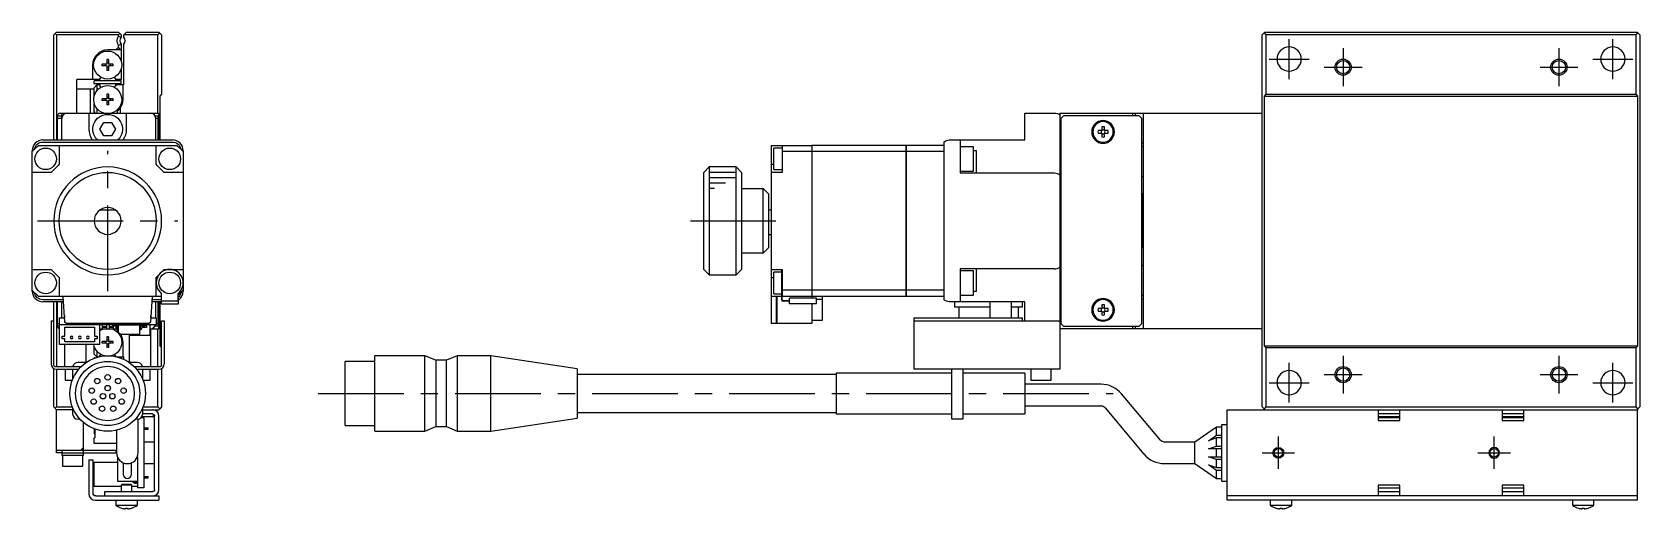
# Model space of a CAD drawing. Extents: x -1 to 626, y -8 to 214.
# Drawn here: x 328 to 626, y 68 to 156.4 of the extents above; entities that cross this region are included whole.
import ezdxf

# ---------------------------------------------------------------- set-up
doc = ezdxf.new("R2010")
doc.units = 0
doc.header["$LTSCALE"] = 0.5
doc.linetypes.add('CENTER', pattern=[50.8, 31.75, -6.35, 6.35, -6.35])
for name, color, linetype in [('MSM_CENTER', 1, 'CENTER'), ('MSM_CONTINUOUS', 7, 'CONTINUOUS'), ('MSM_NARROW', 5, 'CONTINUOUS')]:
    doc.layers.add(name, color=color, linetype=linetype)

msp = doc.modelspace()

# ---------------------------------------------------------------- linework, layer by layer
at = {"layer": 'MSM_CENTER'}
for p, q in [((561, 147.69), (561, 155.09)), ((621, 147.69), (621, 155.09)), ((571, 153.39), (571, 146.39)), ((611, 153.39), (611, 146.39)), ((557.3, 151.39), (564.7, 151.39)), ((567.5, 149.89), (574.5, 149.89)), ((607.5, 149.89), (614.5, 149.89)), ((617.3, 151.39), (624.7, 151.39)), ((342, 108.39), (342, 134.39)), ((329, 121.39), (355, 121.39)), ((450, 121.39), (468, 121.39)), ((571, 96.39), (571, 89.39)), ((611, 96.39), (611, 89.39)), ((561, 87.69), (561, 95.09)), ((567.5, 92.89), (574.5, 92.89)), ((607.5, 92.89), (614.5, 92.89)), ((621, 87.69), (621, 95.09)), ((557.3, 91.39), (564.7, 91.39)), ((617.3, 91.39), (624.7, 91.39)), ((381, 89.39), (528.36, 89.39)), ((559, 75.39), (559, 81.39)), ((599, 75.39), (599, 81.39)), ((556, 78.39), (562, 78.39)), ((596, 78.39), (602, 78.39))]:
    msp.add_line(p, q, dxfattribs=at)
at = {"layer": 'MSM_CONTINUOUS'}
for p, q in [((332, 155.89), (332.5, 156.39)), ((332, 136.39), (332, 155.89)), ((332.25, 156.14), (332.5, 155.89)), ((332.5, 156.39), (344, 156.39)), ((344, 155.89), (332.5, 155.89)), ((332.5, 155.89), (332.5, 136.39)), ((344.25, 156.14), (344, 156.39)), ((344, 155.89), (344.25, 156.14)), ((344, 155.62), (344, 155.89)), ((344, 155.62), (344.5, 155.45)), ((344.25, 156.14), (344.5, 155.89)), ((344.5, 155.89), (344.5, 155.45)), ((345.5, 156.39), (345, 155.89)), ((351.3, 155.89), (345, 155.89)), ((345, 155.45), (345, 155.89)), ((345.5, 156.39), (351.5, 156.39)), ((351.3, 155.89), (351.65, 156.24)), ((351.3, 141.39), (351.3, 155.89)), ((352, 155.89), (351.5, 156.39)), ((352, 155.89), (352, 144.89)), ((556, 155.89), (556.35, 156.24)), ((556, 86.89), (556, 155.89)), ((556.35, 156.24), (556.5, 156.39)), ((556.35, 156.24), (556.7, 155.89)), ((556.5, 156.39), (625.5, 156.39)), ((625.3, 155.89), (556.7, 155.89)), ((556.7, 155.89), (556.7, 144.89)), ((625.3, 155.89), (625.65, 156.24)), ((625.3, 144.89), (625.3, 155.89)), ((625.5, 156.39), (625.65, 156.24)), ((625.65, 156.24), (626, 155.89)), ((626, 155.89), (626, 86.89)), ((344.5, 153.09), (342, 153.09)), ((344, 153.59), (343.5, 153.09)), ((344, 153.96), (344.5, 154.13)), ((344, 153.59), (344, 153.96)), ((344.35, 153.09), (344, 153.59)), ((344.5, 154.13), (344.5, 151)), ((345, 146.59), (345, 154.13)), ((339.2, 150.29), (339.2, 147.59)), ((341, 150.14), (341, 150.43)), ((341.79, 150.43), (341, 150.43)), ((341.79, 150.14), (341, 150.14)), ((341.53, 150.43), (341.53, 150.14)), ((342.14, 151.29), (341.85, 151.29)), ((341.85, 151.29), (341.85, 150.49)), ((342.14, 150.76), (341.85, 150.76)), ((341.85, 150.08), (341.85, 149.29)), ((341.85, 149.82), (342.14, 149.82)), ((342.14, 149.29), (341.85, 149.29)), ((342.14, 151.29), (342.14, 150.49)), ((342.14, 150.08), (342.14, 149.29)), ((343, 150.43), (342.2, 150.43)), ((343, 150.14), (342.2, 150.14)), ((342.47, 150.43), (342.47, 150.14)), ((343, 150.14), (343, 150.43)), ((344.5, 149.57), (344.5, 147.59)), ((340.45, 147.59), (336.3, 147.59)), ((336.3, 141.39), (336.3, 147.59)), ((344.5, 147.39), (339.5, 147.39)), ((339.5, 146.79), (339.5, 147.39)), ((344.5, 146.79), (339.5, 146.79)), ((340, 146.59), (339.5, 146.09)), ((339.5, 144.6), (339.5, 146.09)), ((340, 146.59), (340, 145.55)), ((340.45, 146.59), (340, 146.59)), ((340.6, 147.85), (340.45, 147.59)), ((340.45, 146.59), (340.58, 146.36)), ((343.55, 147.59), (343.4, 147.85)), ((343.55, 146.59), (343.42, 146.36)), ((344.5, 147.59), (343.55, 147.59)), ((345, 146.59), (343.55, 146.59)), ((344.5, 146.79), (344.5, 147.39)), ((344.8, 146.59), (344.8, 143.89)), ((339.5, 145.84), (336.3, 145.84)), ((338.8, 141.39), (338.8, 145.84)), ((339.5, 141.39), (339.5, 143.17)), ((341, 143.74), (341, 144.03)), ((341.79, 144.03), (341, 144.03)), ((341.79, 143.74), (341, 143.74)), ((341.53, 144.03), (341.53, 143.74)), ((342.14, 144.89), (341.85, 144.89)), ((341.85, 144.89), (341.85, 144.09)), ((342.14, 144.36), (341.85, 144.36)), ((341.85, 143.68), (341.85, 142.89)), ((341.85, 143.42), (342.14, 143.42)), ((342.14, 144.89), (342.14, 144.09)), ((342.14, 143.68), (342.14, 142.89)), ((343, 144.03), (342.2, 144.03)), ((343, 143.74), (342.2, 143.74)), ((342.47, 144.03), (342.47, 143.74)), ((343, 143.74), (343, 144.03)), ((352, 144.89), (351.65, 144.54)), ((351.65, 144.54), (351.65, 136.39)), ((556.7, 144.89), (556.35, 144.54)), ((556.35, 144.54), (556.35, 98.24)), ((556.35, 144.54), (625.65, 144.54)), ((556.7, 144.89), (625.3, 144.89)), ((625.65, 144.54), (625.3, 144.89)), ((625.65, 98.24), (625.65, 144.54)), ((333, 141.39), (332.5, 140.89)), ((332.7, 140.89), (333.5, 140.89)), ((332.7, 136.39), (332.7, 140.89)), ((333.5, 140.39), (332.7, 140.39)), ((333, 141.39), (351.5, 141.39)), ((333.5, 140.39), (333.5, 141.39)), ((333.5, 136.39), (333.5, 140.39)), ((338.5, 141.39), (338.5, 138.39)), ((339.5, 141.59), (339.7, 141.39)), ((340, 142.23), (340, 141.39)), ((342.14, 142.89), (341.85, 142.89)), ((343.8, 141.39), (343.8, 141.74)), ((344.3, 142.29), (344.3, 141.39)), ((345.5, 138.39), (345.5, 141.39)), ((350.5, 141.19), (350.5, 141.39)), ((350.77, 140.89), (351.3, 140.89)), ((351.3, 140.39), (350.9, 140.39)), ((350.9, 136.39), (350.9, 140.39)), ((351.3, 140.89), (351.3, 136.39)), ((351.5, 136.39), (351.5, 141.39)), ((512, 136.39), (512, 141.39)), ((512, 141.39), (517.5, 141.39)), ((518.5, 141.39), (518.5, 93.89)), ((518.5, 141.39), (556, 141.39)), ((519.2, 140.89), (518.7, 140.39)), ((518.7, 140.39), (518.7, 102.39)), ((533.2, 140.89), (519.2, 140.89)), ((532, 140.89), (532, 141.39)), ((532.5, 140.89), (532.5, 141.39)), ((533.7, 140.39), (533.2, 140.89)), ((533.7, 102.39), (533.7, 140.39)), ((534, 101.39), (534, 141.39)), ((340.56, 138.39), (341.28, 139.64)), ((341.28, 137.14), (340.56, 138.39)), ((341.28, 139.64), (342.72, 139.64)), ((342.72, 137.14), (341.28, 137.14)), ((342.72, 139.64), (343.44, 138.39)), ((343.44, 138.39), (342.72, 137.14)), ((526.26, 138.13), (525.58, 138.13)), ((525.58, 137.65), (526.26, 137.65)), ((526.26, 138.81), (526.26, 138.13)), ((526.26, 137.65), (526.26, 136.97)), ((526.74, 138.13), (526.74, 138.81)), ((527.42, 138.13), (526.74, 138.13)), ((526.74, 136.97), (526.74, 137.65)), ((526.74, 137.65), (527.42, 137.65)), ((328, 108.39), (328, 134.39)), ((329.15, 135.39), (354.85, 135.39)), ((330, 136.39), (354, 136.39)), ((330, 136.01), (354, 136.01)), ((333, 135.39), (333, 131.89)), ((351, 131.89), (351, 135.39)), ((356, 134.39), (356, 108.39)), ((465, 135.39), (472.5, 135.39)), ((465, 135.39), (465, 102.39)), ((465.5, 130.89), (465.5, 134.89)), ((467, 134.89), (465.5, 134.89)), ((467, 135.39), (467, 130.39)), ((472.5, 134.23), (467, 134.23)), ((472.5, 135.39), (472.5, 107.09)), ((472.5, 135.38), (472.51, 135.38)), ((472.5, 134.23), (472.51, 134.23)), ((490, 135.39), (472.51, 135.39)), ((472.51, 135.39), (472.51, 107.09)), ((490, 134.23), (472.51, 134.23)), ((490, 107.39), (490, 135.39)), ((490, 135.38), (490.01, 135.38)), ((490, 134.23), (490.01, 134.23)), ((497, 135.39), (490.01, 135.39)), ((490.01, 135.39), (490.01, 107.39)), ((497, 134.23), (490.01, 134.23)), ((497, 136.01), (497, 106.77)), ((498, 136.39), (512, 136.39)), ((500, 136.39), (500, 130.29)), ((502.5, 135.14), (500, 135.14)), ((502.5, 130.64), (502.5, 135.14)), ((502.5, 134.47), (503, 134.47)), ((503, 134.47), (503, 130.29)), ((518.7, 135.89), (518.5, 135.89)), ((533.7, 135.89), (534, 135.89)), ((534, 135.14), (533.7, 135.14)), ((453.5, 131.39), (452.5, 130.39)), ((458.5, 131.39), (453.5, 131.39)), ((453.5, 131.39), (453.5, 111.39)), ((459.5, 130.39), (458.5, 131.39)), ((458.5, 111.39), (458.5, 131.39)), ((465, 131.89), (465.5, 131.89)), ((518.7, 131.39), (518.5, 131.39)), ((331.5, 130.39), (328, 130.39)), ((356, 130.39), (352.5, 130.39)), ((452.5, 112.39), (452.5, 130.39)), ((459.5, 130.39), (459.5, 112.39)), ((467, 130.39), (465, 130.39)), ((465.5, 130.89), (467, 130.89)), ((500, 130.64), (502.5, 130.64)), ((500, 130.29), (517.5, 130.29)), ((518.7, 130.39), (518.5, 130.39)), ((518.7, 128.89), (518.5, 128.89)), ((533.7, 129.64), (534, 129.64)), ((459.5, 127.39), (463.5, 127.39)), ((463.5, 115.39), (463.5, 127.39)), ((464.5, 126.39), (463.5, 127.39)), ((464.5, 126.39), (464.5, 116.39)), ((533.8, 126.39), (533.7, 126.39)), ((533.8, 116.39), (533.8, 126.39)), ((534, 126.19), (533.8, 126.39)), ((343.5, 123.39), (340.5, 123.39)), ((465, 123.39), (464.5, 123.39)), ((463.5, 115.39), (464.5, 116.39)), ((464.5, 118.89), (465, 118.89)), ((533.7, 116.39), (533.8, 116.39)), ((533.8, 116.39), (534, 116.59)), ((463.5, 115.39), (459.5, 115.39)), ((518.5, 113.89), (518.7, 113.89)), ((328, 112.39), (331.5, 112.39)), ((333, 110.89), (333, 107.39)), ((351, 107.39), (351, 110.89)), ((352.5, 112.39), (356, 112.39)), ((452.5, 112.39), (453.5, 111.39)), ((453.5, 111.39), (458.5, 111.39)), ((458.5, 111.39), (459.5, 112.39)), ((465, 112.39), (467, 112.39)), ((465, 110.89), (465.5, 110.89)), ((465.5, 107.89), (465.5, 111.89)), ((466.9, 111.89), (465.5, 111.89)), ((466.9, 112.39), (466.9, 106.79)), ((467, 112.39), (467, 109.89)), ((500, 112.49), (500, 106.39)), ((517.5, 112.49), (500, 112.49)), ((502.5, 112.14), (500, 112.14)), ((502.5, 107.64), (502.5, 112.14)), ((503, 112.49), (503, 108.31)), ((518.7, 112.39), (518.5, 112.39)), ((518.5, 111.39), (518.7, 111.39)), ((534, 113.14), (533.7, 113.14)), ((352, 107.39), (329.15, 107.39)), ((334.08, 102.67), (333.75, 107.39)), ((350.25, 107.39), (349.92, 102.67)), ((352, 106.49), (352, 107.89)), ((355, 107.89), (355, 106.49)), ((466.9, 107.39), (465, 107.39)), ((465.5, 107.89), (467, 107.89)), ((466, 102.39), (466, 107.39)), ((466.01, 107.39), (466.01, 102.39)), ((467, 109.89), (467, 108.54)), ((467, 109.89), (467, 107.39)), ((472.5, 108.54), (467, 108.54)), ((467, 107.53), (467, 107.89)), ((467, 106.79), (467, 107.53)), ((472.5, 107.39), (467, 107.39)), ((472.5, 108.55), (472.51, 108.55)), ((472.5, 107.4), (472.51, 107.4)), ((490, 108.54), (472.51, 108.54)), ((490, 107.39), (472.51, 107.39)), ((474.5, 102.99), (474.5, 107.39)), ((490, 108.55), (490.01, 108.55)), ((490, 107.4), (490.01, 107.4)), ((497, 108.54), (490.01, 108.54)), ((497, 107.39), (490.01, 107.39)), ((500, 107.64), (502.5, 107.64)), ((503, 108.31), (502.5, 108.31)), ((533.7, 107.64), (534, 107.64)), ((333.79, 106.77), (330, 106.77)), ((333.82, 106.39), (330, 106.39)), ((332, 102.89), (332, 106.39)), ((332.5, 106.39), (332.5, 94.39)), ((332.7, 101.89), (332.7, 106.39)), ((333.5, 103.39), (333.5, 106.39)), ((351.9, 106.39), (350.18, 106.39)), ((351.9, 106.77), (350.21, 106.77)), ((350.9, 103.39), (350.9, 106.39)), ((351.3, 106.39), (351.3, 101.89)), ((351.5, 101.39), (351.5, 106.39)), ((351.65, 106.39), (351.65, 98.24)), ((351.9, 107.09), (351.9, 105.99)), ((352, 107.09), (351.9, 107.09)), ((351.9, 105.99), (355.1, 105.99)), ((355, 106.49), (352, 106.49)), ((355.1, 107.09), (355, 107.09)), ((355.1, 105.99), (355.1, 107.09)), ((468.4, 106.59), (467.2, 106.59)), ((468.4, 106.49), (467.2, 106.49)), ((473.4, 107.09), (468.4, 107.09)), ((468.4, 105.99), (468.4, 107.09)), ((473.4, 105.99), (468.4, 105.99)), ((472.5, 105.99), (472.5, 102.39)), ((472.51, 105.99), (472.51, 103.39)), ((473.4, 105.99), (473.4, 107.09)), ((473.4, 106.89), (474.5, 106.89)), ((512, 106.39), (498, 106.39)), ((499, 105.39), (499, 106.39)), ((505.5, 105.39), (499, 105.39)), ((499.75, 105.39), (499.75, 103.39)), ((505.5, 106.39), (505.5, 103.39)), ((509.5, 103.39), (509.5, 106.39)), ((511.5, 105.39), (509.5, 105.39)), ((510.75, 105.39), (510.75, 103.39)), ((511.5, 106.39), (511.5, 105.39)), ((512, 102.89), (512, 106.39)), ((518.5, 106.89), (518.7, 106.89)), ((526.26, 105.13), (525.58, 105.13)), ((525.58, 104.65), (526.26, 104.65)), ((526.26, 105.81), (526.26, 105.13)), ((526.26, 104.65), (526.26, 103.97)), ((526.74, 105.13), (526.74, 105.81)), ((527.42, 105.13), (526.74, 105.13)), ((526.74, 103.97), (526.74, 104.65)), ((526.74, 104.65), (527.42, 104.65)), ((534, 106.89), (533.7, 106.89)), ((331.5, 102.89), (331.5, 94.89)), ((331.5, 102.89), (332, 102.89)), ((332, 94.59), (332, 102.89)), ((332.5, 101.89), (333, 101.39)), ((332.7, 102.39), (333, 102.39)), ((333.07, 101.89), (332.7, 101.89)), ((333, 103.39), (333, 102.19)), ((333, 103.39), (334.03, 103.39)), ((333, 102.19), (351, 102.19)), ((333, 101.39), (333.07, 101.39)), ((333.07, 98.49), (333.07, 102.19)), ((334, 103.81), (334, 103.39)), ((334.07, 101.69), (339.57, 101.69)), ((334.07, 100.04), (334.07, 101.69)), ((349.62, 102.39), (334.38, 102.39)), ((339.57, 101.69), (339.57, 100.04)), ((340.57, 98.49), (340.57, 102.19)), ((340.57, 101.39), (343.59, 101.39)), ((341, 102.19), (341, 101.39)), ((341.75, 101.76), (341, 101.76)), ((341.75, 101.64), (341, 101.64)), ((341.75, 102.19), (341.75, 101.39)), ((342.25, 102.19), (342.25, 101.39)), ((343, 101.76), (342.25, 101.76)), ((343, 101.64), (342.25, 101.64)), ((342.95, 101.96), (342.95, 102.19)), ((342.95, 101.96), (343.46, 101.96)), ((343, 101.96), (343, 101.39)), ((343.2, 101.96), (343.2, 102.19)), ((343.27, 101.96), (343.27, 102.19)), ((343.5, 102.19), (343.5, 102.19)), ((343.5, 101.95), (343.5, 101.39)), ((343.56, 101.76), (343.5, 101.76)), ((343.56, 101.64), (343.5, 101.64)), ((343.56, 101.86), (343.56, 101.53)), ((343.79, 101.53), (343.79, 101.86)), ((344, 101.76), (343.79, 101.76)), ((344, 101.64), (343.79, 101.64)), ((343.89, 101.43), (344, 101.43)), ((344, 100.73), (344, 101.99)), ((344.1, 102.09), (347.8, 102.09)), ((344.69, 102.19), (344.69, 102.09)), ((345.5, 102.19), (345.5, 102.09)), ((346.1, 102.19), (346.1, 102.09)), ((346.22, 102.19), (346.22, 102.09)), ((347.9, 101.99), (347.9, 100.41)), ((348.11, 101.64), (347.9, 101.64)), ((347.9, 101.43), (348.01, 101.43)), ((348.11, 101.53), (348.11, 101.86)), ((348.22, 102.19), (348.22, 102.1)), ((348.34, 101.86), (348.34, 101.53)), ((349.17, 101.64), (348.34, 101.64)), ((348.44, 101.96), (348.95, 101.96)), ((348.64, 102.19), (348.64, 101.96)), ((348.7, 102.19), (348.7, 101.96)), ((348.95, 102.19), (348.95, 101.96)), ((349.17, 102.19), (349.17, 101.64)), ((349.9, 100.19), (349.9, 102.19)), ((349.97, 103.39), (351, 103.39)), ((350, 103.39), (350, 103.81)), ((350, 101.39), (351.5, 101.39)), ((350, 94.39), (350, 101.39)), ((350.5, 101.39), (350.5, 101.59)), ((351.3, 101.89), (350.77, 101.89)), ((351, 103.39), (351, 102.19)), ((351, 102.39), (351.3, 102.39)), ((351.3, 94.39), (351.3, 101.39)), ((352, 94.59), (352, 102.89)), ((352, 102.89), (352.5, 102.89)), ((352.5, 102.89), (352.5, 94.89)), ((466, 102.39), (465, 102.39)), ((466, 102.4), (466.01, 102.4)), ((472.5, 102.39), (466.01, 102.39)), ((472.51, 103.39), (472.5, 103.39)), ((472.5, 102.99), (474.5, 102.99)), ((491.5, 93.89), (491.5, 103.39)), ((491.5, 103.39), (511.5, 103.39)), ((491.5, 102.89), (518.5, 102.89)), ((511.5, 103.39), (511.5, 102.89)), ((556, 101.39), (518.5, 101.39)), ((518.7, 102.39), (519.2, 101.89)), ((519.2, 101.89), (533.2, 101.89)), ((532, 101.39), (532, 101.89)), ((532.5, 101.39), (532.5, 101.89)), ((533.2, 101.89), (533.7, 102.39)), ((340.57, 98.49), (333.07, 98.49)), ((333.57, 99.54), (333.57, 100.04)), ((333.57, 100.04), (334.07, 100.04)), ((334.07, 99.54), (333.57, 99.54)), ((334, 98.49), (334, 94.39)), ((334.07, 98.99), (334.07, 99.54)), ((339.57, 98.99), (334.07, 98.99)), ((338, 95.14), (338, 98.49)), ((339.57, 100.04), (340.07, 100.04)), ((339.57, 99.54), (339.57, 98.99)), ((340.07, 99.54), (339.57, 99.54)), ((340.07, 100.04), (340.07, 99.54)), ((341, 98.74), (341, 99.03)), ((341.79, 99.03), (341, 99.03)), ((341.79, 98.74), (341, 98.74)), ((341.53, 99.03), (341.53, 98.74)), ((342.14, 99.89), (341.85, 99.89)), ((341.85, 99.89), (341.85, 99.09)), ((342.14, 99.36), (341.85, 99.36)), ((341.85, 98.68), (341.85, 97.89)), ((341.85, 98.42), (342.14, 98.42)), ((342.14, 99.89), (342.14, 99.09)), ((342.14, 98.68), (342.14, 97.89)), ((343, 99.03), (342.2, 99.03)), ((343, 98.74), (342.2, 98.74)), ((342.47, 99.03), (342.47, 98.74)), ((343, 98.74), (343, 99.03)), ((343.8, 101.03), (343.8, 101.21)), ((343.89, 101.2), (344, 101.2)), ((344.35, 100.34), (344.03, 100.66)), ((347.8, 100.31), (344.42, 100.31)), ((344.8, 98.89), (344.8, 96.19)), ((346, 100.31), (346, 95.14)), ((346.1, 100.31), (346.1, 100.19)), ((346.1, 100.19), (349.9, 100.19)), ((347.9, 101.2), (348.01, 101.2)), ((339.5, 96.69), (339.5, 98.17)), ((339.5, 96.69), (340, 96.19)), ((339.67, 95.99), (339.5, 95.99)), ((339.5, 95.93), (339.5, 95.99)), ((340, 97.23), (340, 96.19)), ((340, 96.19), (340.34, 96.19)), ((340.47, 96.22), (340.58, 96.41)), ((342.14, 97.89), (341.85, 97.89)), ((343.53, 96.22), (343.42, 96.41)), ((343.66, 96.19), (345, 96.19)), ((344.5, 95.99), (344.33, 95.99)), ((344.5, 95.93), (344.5, 95.99)), ((345, 95.71), (345, 96.19)), ((351.65, 98.24), (352, 97.89)), ((391.5, 82.39), (391.5, 96.39)), ((400.8, 96.39), (391.5, 96.39)), ((400.8, 82.39), (400.8, 96.39)), ((402.8, 95.54), (400.8, 96.39)), ((402.8, 95.54), (402.8, 83.24)), ((404.8, 95.54), (402.8, 95.54)), ((406.8, 96.39), (404.8, 95.54)), ((404.8, 83.24), (404.8, 95.54)), ((406.8, 96.39), (406.8, 82.39)), ((413, 96.39), (406.8, 96.39)), ((413, 82.39), (413, 96.39)), ((429, 93.96), (413, 96.39)), ((556.35, 98.24), (556.7, 97.89)), ((556.35, 98.24), (625.65, 98.24)), ((556.7, 97.89), (625.3, 97.89)), ((556.7, 97.89), (556.7, 86.89)), ((625.3, 97.89), (625.65, 98.24)), ((625.3, 86.89), (625.3, 97.89)), ((332, 86.89), (332, 94.02)), ((332.2, 94.39), (337.1, 94.39)), ((332.5, 93.89), (336.64, 93.89)), ((332.5, 93.89), (332.5, 86.89)), ((334.1, 93.89), (334.1, 91.89)), ((335.5, 93.89), (335.5, 91.99)), ((338.01, 95.14), (336.5, 95.14)), ((336.5, 93.72), (336.5, 93.89)), ((338.08, 95.19), (338, 95.19)), ((347.5, 95.14), (345.99, 95.14)), ((346.9, 94.39), (351.8, 94.39)), ((347.36, 93.89), (351.5, 93.89)), ((347.5, 93.89), (347.5, 93.72)), ((348.5, 91.99), (348.5, 93.89)), ((349.9, 91.89), (349.9, 93.89)), ((351.3, 86.89), (351.3, 93.89)), ((352, 94.02), (352, 86.89)), ((386, 83.44), (386, 95.34)), ((391.5, 95.34), (386, 95.34)), ((429, 93.96), (429, 84.82)), ((477, 92.89), (429, 92.89)), ((477, 93.14), (477, 85.64)), ((498.5, 93.14), (477, 93.14)), ((518.5, 93.89), (491.5, 93.89)), ((498.5, 84.64), (498.5, 93.89)), ((500.5, 93.89), (500.5, 84.64)), ((512, 93.14), (500.5, 93.14)), ((512, 93.14), (512, 85.64)), ((513.1, 93.89), (513.1, 91.89)), ((516.9, 91.89), (516.9, 93.89)), ((334.1, 91.89), (335.46, 91.89)), ((348.54, 91.89), (349.9, 91.89)), ((526.1, 91.11), (512, 91.11)), ((513.1, 91.89), (516.9, 91.89)), ((332.5, 86.39), (332, 86.89)), ((332.5, 86.89), (332.25, 86.64)), ((332.5, 86.89), (335.46, 86.89)), ((335.5, 86.79), (335.5, 85.64)), ((348.5, 85.64), (348.5, 86.79)), ((348.54, 86.89), (351.3, 86.89)), ((351.65, 86.54), (351.3, 86.89)), ((351.5, 86.39), (351.65, 86.54)), ((352, 86.89), (351.65, 86.54)), ((512, 87.11), (526.1, 87.11)), ((526.87, 86.75), (534.07, 78.17)), ((537.13, 80.74), (529.93, 89.33)), ((556.35, 86.54), (556, 86.89)), ((556.7, 86.89), (556.35, 86.54)), ((556.5, 86.39), (556.35, 86.54)), ((556.7, 86.89), (625.3, 86.89)), ((625.65, 86.54), (625.3, 86.89)), ((625.65, 86.54), (625.5, 86.39)), ((626, 86.89), (625.65, 86.54)), ((332.5, 78.39), (332.5, 86.39)), ((335.5, 86.39), (332.5, 86.39)), ((336.86, 84.64), (336.5, 84.64)), ((337.5, 77.89), (337.5, 84.03)), ((347.5, 84.64), (347.14, 84.64)), ((347.65, 78.39), (347.65, 84.65)), ((348.7, 84.89), (348.16, 84.89)), ((350.5, 85.09), (348.34, 85.09)), ((348.5, 86.39), (351.5, 86.39)), ((350.3, 85.59), (348.5, 85.59)), ((348.7, 84.89), (348.7, 71.89)), ((350.5, 85.09), (350.5, 85.53)), ((350.7, 71.59), (350.7, 85.19)), ((351.5, 71.59), (351.5, 85.19)), ((413, 82.39), (429, 84.82)), ((429, 85.89), (477, 85.89)), ((477, 85.64), (498.5, 85.64)), ((500.5, 84.64), (498.5, 84.64)), ((500.5, 85.64), (512, 85.64)), ((548.5, 73.14), (548.5, 83.64)), ((548.5, 83.64), (549.5, 83.64)), ((549.5, 69.59), (549.5, 86.39)), ((549.5, 86.39), (625.5, 86.39)), ((577.5, 86.39), (577.5, 84.39)), ((580.55, 85.59), (577.5, 85.59)), ((581.5, 85.09), (577.5, 85.09)), ((581.5, 84.89), (577.5, 84.89)), ((577.5, 84.39), (581.5, 84.39)), ((581.5, 85.59), (580.55, 85.59)), ((581.5, 84.39), (581.5, 86.39)), ((600.5, 86.39), (600.5, 84.39)), ((603.55, 85.59), (600.5, 85.59)), ((604.5, 85.09), (600.5, 85.09)), ((604.5, 84.89), (600.5, 84.89)), ((600.5, 84.39), (604.5, 84.39)), ((604.5, 85.59), (603.55, 85.59)), ((604.5, 84.39), (604.5, 86.39)), ((625.5, 86.39), (625.5, 69.59)), ((339.53, 82.84), (339.5, 82.84)), ((339.5, 82.84), (339.5, 81.94)), ((339.6, 82.46), (339.5, 82.46)), ((339.6, 82.31), (339.5, 82.31)), ((339.6, 81.94), (339.5, 81.94)), ((339.5, 81.14), (339.6, 81.14)), ((339.5, 80.14), (339.5, 81.14)), ((339.6, 82.81), (339.6, 81.14)), ((343.65, 82.58), (343.65, 78.39)), ((348.7, 83.01), (349.5, 83.01)), ((348.7, 82.76), (349.5, 82.76)), ((349.5, 82.76), (349.5, 83.01)), ((386, 83.44), (391.5, 83.44)), ((391.5, 82.39), (400.8, 82.39)), ((400.8, 82.39), (402.8, 83.24)), ((402.8, 83.24), (404.8, 83.24)), ((404.8, 83.24), (406.8, 82.39)), ((406.8, 82.39), (413, 82.39)), ((547.5, 83.14), (543.5, 80.39)), ((546.05, 80.64), (547.5, 81.64)), ((547.5, 81.14), (546.05, 80.64)), ((547.5, 81.64), (547.5, 83.14)), ((548.5, 83.14), (547.5, 83.14)), ((547.5, 81.64), (548.5, 81.64)), ((547.5, 79.64), (547.5, 81.14)), ((548.5, 81.14), (547.5, 81.14)), ((332.5, 78.89), (343.5, 78.89)), ((333.5, 78.39), (332.5, 78.39)), ((333.5, 78.89), (333.5, 77.89)), ((333.5, 78.39), (343.5, 78.39)), ((337.5, 77.89), (333.5, 77.89)), ((333.6, 77.89), (333.6, 75.89)), ((337.5, 79.39), (337, 78.89)), ((337.4, 75.89), (337.4, 77.89)), ((343.65, 80.14), (339.5, 80.14)), ((343.5, 78.89), (343.5, 78.39)), ((343.8, 77.63), (343.8, 73.14)), ((347.5, 77.63), (347.5, 71.89)), ((350.7, 80.39), (348.7, 80.39)), ((543.5, 80.39), (537.9, 80.39)), ((543.5, 76.39), (543.5, 80.39)), ((546.05, 79.14), (547.5, 79.64)), ((548.5, 79.14), (546.05, 79.14)), ((546.05, 77.64), (548.5, 77.64)), ((547.5, 77.14), (546.05, 77.64)), ((547.5, 79.64), (548.5, 79.64)), ((547.5, 77.64), (547.5, 79.14)), ((333.6, 75.89), (337.4, 75.89)), ((338.5, 77.09), (339.3, 77.09)), ((338.5, 77.09), (338.5, 70.79)), ((339.3, 70.89), (339.3, 77.09)), ((339.5, 76.64), (343.8, 76.64)), ((339.5, 72.14), (339.5, 76.64)), ((344.9, 76.53), (344.9, 74.39)), ((346.4, 74.39), (346.4, 76.53)), ((348.7, 76.39), (350.7, 76.39)), ((537.9, 76.39), (543.5, 76.39)), ((543.5, 76.39), (547.5, 73.64)), ((546.05, 76.14), (547.5, 75.64)), ((547.5, 75.14), (546.05, 76.14)), ((547.5, 75.64), (547.5, 77.14)), ((548.5, 77.14), (547.5, 77.14)), ((547.5, 75.64), (548.5, 75.64)), ((547.5, 73.64), (547.5, 75.14)), ((548.5, 75.14), (547.5, 75.14)), ((344.5, 72.14), (339.5, 72.14)), ((343.8, 73.14), (347.5, 73.14)), ((344.7, 72.59), (344.5, 72.39)), ((346.5, 72.39), (344.5, 72.39)), ((344.5, 72.39), (344.5, 71.19)), ((344.7, 72.59), (346.3, 72.59)), ((346.5, 72.39), (346.3, 72.59)), ((346.5, 71.19), (346.5, 72.39)), ((347.5, 72.14), (346.5, 72.14)), ((346.7, 72.91), (346.7, 73.14)), ((347.5, 72.91), (346.7, 72.91)), ((346.95, 72.68), (346.95, 72.91)), ((347.5, 72.68), (346.95, 72.68)), ((348.7, 71.89), (347.5, 71.89)), ((348.7, 74.01), (349.5, 74.01)), ((348.7, 73.76), (349.5, 73.76)), ((349.5, 73.76), (349.5, 74.01)), ((547.5, 73.64), (548.5, 73.64)), ((548.5, 73.14), (549.5, 73.14)), ((577.5, 72.39), (577.5, 70.39)), ((581.5, 72.39), (577.5, 72.39)), ((577.5, 71.89), (581.5, 71.89)), ((581.5, 70.39), (581.5, 72.39)), ((604.5, 72.39), (600.5, 72.39)), ((600.5, 72.39), (600.5, 70.39)), ((600.5, 71.89), (604.5, 71.89)), ((604.5, 70.39), (604.5, 72.39)), ((339.7, 69.59), (351.5, 69.59)), ((339.8, 70.39), (351.5, 70.39)), ((341.5, 71.19), (350.3, 71.19)), ((341.5, 70.39), (341.5, 71.19)), ((343.5, 69.59), (343.5, 68.69)), ((343.5, 68.69), (347.5, 68.69)), ((347.5, 68.69), (347.5, 69.59)), ((351.5, 70.39), (351.5, 69.59)), ((625.5, 70.39), (549.5, 70.39)), ((625.5, 69.59), (549.5, 69.59)), ((557.5, 69.59), (557.5, 68.69)), ((557.5, 68.69), (561.5, 68.69)), ((561.5, 68.69), (561.5, 69.59)), ((577.5, 71.19), (581.5, 71.19)), ((600.5, 71.19), (604.5, 71.19)), ((613.5, 69.59), (613.5, 68.69)), ((613.5, 68.69), (617.5, 68.69)), ((617.5, 68.69), (617.5, 69.59)), ((344.55, 68.13), (344.57, 68.13)), ((345.3, 68.13), (345.7, 68.13)), ((345.3, 68), (345.3, 68.13)), ((345.7, 68.13), (345.7, 68)), ((346.43, 68.13), (346.45, 68.13)), ((558.55, 68.13), (558.57, 68.13)), ((559.3, 68.13), (559.7, 68.13)), ((559.3, 68), (559.3, 68.13)), ((559.7, 68.13), (559.7, 68)), ((560.43, 68.13), (560.45, 68.13)), ((614.55, 68.13), (614.57, 68.13)), ((615.3, 68.13), (615.7, 68.13)), ((615.3, 68), (615.3, 68.13)), ((615.7, 68.13), (615.7, 68)), ((616.43, 68.13), (616.45, 68.13))]:
    msp.add_line(p, q, dxfattribs=at)
for centre, radius in [((342, 150.29), 2.6), ((571, 149.89), 1.23), ((611, 149.89), 1.23), ((330.5, 132.89), 2), ((353.5, 132.89), 2), ((342, 121.39), 9), ((330.5, 109.89), 2), ((353.5, 109.89), 2), ((342, 89.39), 7), ((342, 89.39), 5.95), ((342, 92.39), 0.5), ((571, 92.89), 1.23), ((611, 92.89), 1.23), ((339.05, 89.91), 0.5), ((340.07, 91.69), 0.5), ((342, 90.39), 0.5), ((343.93, 91.69), 0.5), ((344.95, 89.91), 0.5), ((339.4, 87.89), 0.5), ((340.97, 86.57), 0.5), ((341.13, 88.89), 0.5), ((342.87, 88.89), 0.5), ((343.03, 86.57), 0.5), ((344.6, 87.89), 0.5), ((559, 78.39), 0.783), ((599, 78.39), 0.783)]:
    msp.add_circle(centre, radius, dxfattribs=at)
at = {"layer": 'MSM_CONTINUOUS', "extrusion": (0, 0, -1)}
for centre, radius in [((-561, 151.39), 2.25), ((-621, 151.39), 2.25), ((-526.5, 137.89), 2.1), ((-526.5, 137.89), 1.9), ((-342, 121.39), 10), ((-342, 121.39), 2.5), ((-526.5, 104.89), 2.1), ((-526.5, 104.89), 1.9), ((-335.32, 99.79), 0.25), ((-336.82, 99.79), 0.25), ((-338.32, 99.79), 0.25), ((-342, 89.39), 5), ((-561, 91.39), 2.25), ((-621, 91.39), 2.25)]:
    msp.add_circle(centre, radius, dxfattribs=at)
for centre, radius, start, end in [((-345.25, 154.79), 1.5, 326.4427, 33.5573), ((-341.79, 150.49), 0.06, 180, 270), ((-341.79, 150.08), 0.06, 90, 180), ((-342.2, 150.49), 0.06, 270, 0), ((-342.2, 150.08), 0.06, 0, 90), ((-342, 143.89), 2.6, 285.9424, 254.0576), ((-342.11, 147.2), 1.75, 322.994, 331.3783), ((-341.88, 147.2), 1.75, 208.6217, 217.006), ((-341.79, 144.09), 0.06, 180, 270), ((-341.79, 143.68), 0.06, 90, 180), ((-342.2, 144.09), 0.06, 270, 0), ((-342.2, 143.68), 0.06, 0, 90), ((-342, 143.89), 2.8, 180, 214.7719), ((-342, 138.39), 2.75, 313.3418, 226.6582), ((-517.5, 139.89), 1.5, 90, 131.8103), ((-342, 121.39), 19, 42.5369, 47.4631), ((-330, 134.39), 1.62, 9.7265, 90), ((-354, 134.39), 1.62, 90, 170.2735), ((-342, 121.39), 19, 132.5369, 137.4631), ((-498, 134.89), 1.5, 48.1897, 90), ((-318.84, 144.55), 19, 221.7998, 228.2002), ((-365.16, 144.55), 19, 311.7998, 318.2002), ((-517.5, 128.79), 1.5, 90, 131.8103), ((-318.84, 98.22), 19, 131.7998, 138.2002), ((-365.16, 98.22), 19, 41.7998, 48.2002), ((-342, 121.39), 19, 312.5369, 317.4631), ((-330, 108.39), 1.62, 270, 350.2735), ((-342, 121.39), 19, 222.5369, 226.8264), ((-354, 108.39), 1.62, 189.7265, 231.8273), ((-467.2, 106.79), 0.2, 270, 0), ((-498, 107.89), 1.5, 270, 311.8103), ((-334.38, 102.69), 0.3, 270, 356), ((-342, 98.89), 2.6, 56.7648, 74.0576), ((-342, 98.89), 2.6, 105.9424, 256.376), ((-343.46, 101.86), 0.1, 90, 180), ((-343.89, 101.53), 0.1, 270, 0), ((-348.01, 101.53), 0.1, 180, 270), ((-348.44, 101.86), 0.1, 0, 90), ((-349.62, 102.69), 0.3, 184, 270), ((-342, 98.89), 2.6, 283.624, 351.1501), ((-341.79, 99.09), 0.06, 180, 270), ((-341.79, 98.68), 0.06, 90, 180), ((-342.2, 99.09), 0.06, 270, 0), ((-342.2, 98.68), 0.06, 0, 90), ((-342, 98.89), 2.8, 149.5117, 180), ((-332.2, 94.59), 0.2, 270, 0), ((-351.8, 94.59), 0.2, 180, 270), ((-526.1, 86.11), 1, 90, 140), ((-350.3, 85.19), 0.4, 90, 180), ((-537.9, 81.39), 1, 270, 320), ((-350.3, 71.59), 0.4, 180, 270), ((-339.8, 70.89), 0.5, 270, 0)]:
    msp.add_arc(centre, radius, start, end, dxfattribs=at)
at = {"layer": 'MSM_CONTINUOUS'}
for centre, radius, start, end in [((345.25, 154.79), 1, 138.5904, 221.4096), ((344.25, 154.79), 1, 318.5904, 41.4096), ((342, 150.29), 2.8, 90, 180), ((342, 147.09), 1.59, 143.8028, 169.1069), ((342, 147.09), 1.59, 190.8931, 216.1972), ((342.11, 146.97), 1.75, 142.994, 150), ((341.88, 146.97), 1.75, 30, 37.006), ((342, 147.09), 1.59, 10.8931, 36.1972), ((342, 147.09), 1.59, 323.8028, 349.1069), ((334.5, 140.39), 1, 90, 180), ((342, 143.89), 2.8, 310.0052, 325.2281), ((349.9, 140.39), 1, 0, 90), ((342, 138.39), 3.5, 180, 214.8499), ((342, 138.39), 3.5, 325.1501, 0), ((526.5, 137.89), 0.95, 165.3667, 194.6333), ((526.5, 137.89), 0.365, 138.8496, 221.1504), ((526.5, 137.89), 0.95, 75.3667, 104.6333), ((526.5, 137.89), 0.365, 48.8496, 131.1504), ((526.5, 137.89), 0.365, 228.8496, 311.1504), ((526.5, 137.89), 0.365, 318.8496, 41.1504), ((526.5, 137.89), 0.95, 345.3667, 14.6333), ((330, 134.39), 2, 90, 180), ((354, 134.39), 2, 0, 90), ((526.5, 137.89), 0.95, 255.3667, 284.6333), ((353.5, 109.89), 2.5, 306.8699, 233.1301), ((517.5, 113.99), 1.5, 270, 311.8103), ((330, 108.39), 2, 180, 270), ((354, 108.39), 2, 303.367, 0), ((467.2, 106.79), 0.3, 180, 270), ((526.5, 104.89), 0.95, 165.3667, 194.6333), ((526.5, 104.89), 0.365, 138.8496, 221.1504), ((526.5, 104.89), 0.95, 75.3667, 104.6333), ((526.5, 104.89), 0.365, 48.8496, 131.1504), ((526.5, 104.89), 0.365, 228.8496, 311.1504), ((526.5, 104.89), 0.365, 318.8496, 41.1504), ((526.5, 104.89), 0.95, 345.3667, 14.6333), ((343.46, 101.86), 0.33, 0, 90), ((343.89, 101.53), 0.33, 180, 270), ((344.1, 101.99), 0.1, 90, 180), ((347.8, 101.99), 0.1, 0, 90), ((348.01, 101.53), 0.33, 270, 0), ((348.44, 101.86), 0.33, 90, 180), ((349.9, 102.39), 1, 270, 348.463), ((526.5, 104.89), 0.95, 255.3667, 284.6333), ((342, 98.89), 2.8, 44.3422, 49.9948), ((344.1, 100.73), 0.1, 180, 225), ((344.42, 100.41), 0.1, 225, 270), ((347.8, 100.41), 0.1, 270, 0), ((342, 95.69), 1.59, 143.8028, 160.1567), ((342.11, 95.57), 1.75, 142.994, 151.3783), ((341.88, 95.57), 1.75, 28.6217, 37.006), ((342, 95.69), 1.59, 19.8434, 36.1972), ((332.5, 94.89), 1, 180, 270), ((336.5, 94.14), 1, 90, 165.5225), ((347.5, 94.14), 1, 14.4775, 90), ((351.5, 94.89), 1, 270, 0), ((526.1, 86.11), 5, 40, 90), ((336.5, 85.64), 1, 180, 270), ((347.5, 85.64), 1, 270, 0), ((350.3, 85.19), 1.2, 0, 90), ((345.65, 78.39), 2, 180, 0), ((537.9, 81.39), 5, 220, 270), ((345.65, 74.39), 0.75, 180, 0), ((350.3, 71.59), 1.2, 270, 0), ((339.7, 70.79), 1.2, 180, 270), ((345.5, 71.19), 3.2, 231.3178, 252.73), ((345.5, 71.19), 3.2, 287.27, 308.6822), ((559.5, 71.19), 3.2, 231.3178, 252.73), ((559.5, 71.19), 3.2, 287.27, 308.6822), ((615.5, 71.19), 3.2, 231.3178, 252.73), ((615.5, 71.19), 3.2, 287.27, 308.6822), ((345.5, 71.19), 3.19, 253.0947, 266.4096), ((345.5, 71.19), 3.19, 273.5904, 286.9053), ((559.5, 71.19), 3.19, 253.0947, 266.4096), ((559.5, 71.19), 3.19, 273.5904, 286.9053), ((615.5, 71.19), 3.19, 253.0947, 266.4096), ((615.5, 71.19), 3.19, 273.5904, 286.9053)]:
    msp.add_arc(centre, radius, start, end, dxfattribs=at)
at = {"layer": 'MSM_NARROW'}
for p, q in [((458.5, 130.39), (453.5, 130.39)), ((458.5, 129.39), (453.5, 129.39)), ((456.5, 128.39), (453.5, 128.39)), ((454.5, 127.39), (453.5, 127.39))]:
    msp.add_line(p, q, dxfattribs=at)
for centre, radius in [((571, 149.89), 1.5), ((611, 149.89), 1.5), ((571, 92.89), 1.5), ((611, 92.89), 1.5), ((559, 78.39), 1)]:
    msp.add_circle(centre, radius, dxfattribs=at)
at = {"layer": 'MSM_NARROW', "extrusion": (0, 0, -1)}
msp.add_circle((-599, 78.39), 1, dxfattribs=at)

doc.saveas('drawing.dxf')
